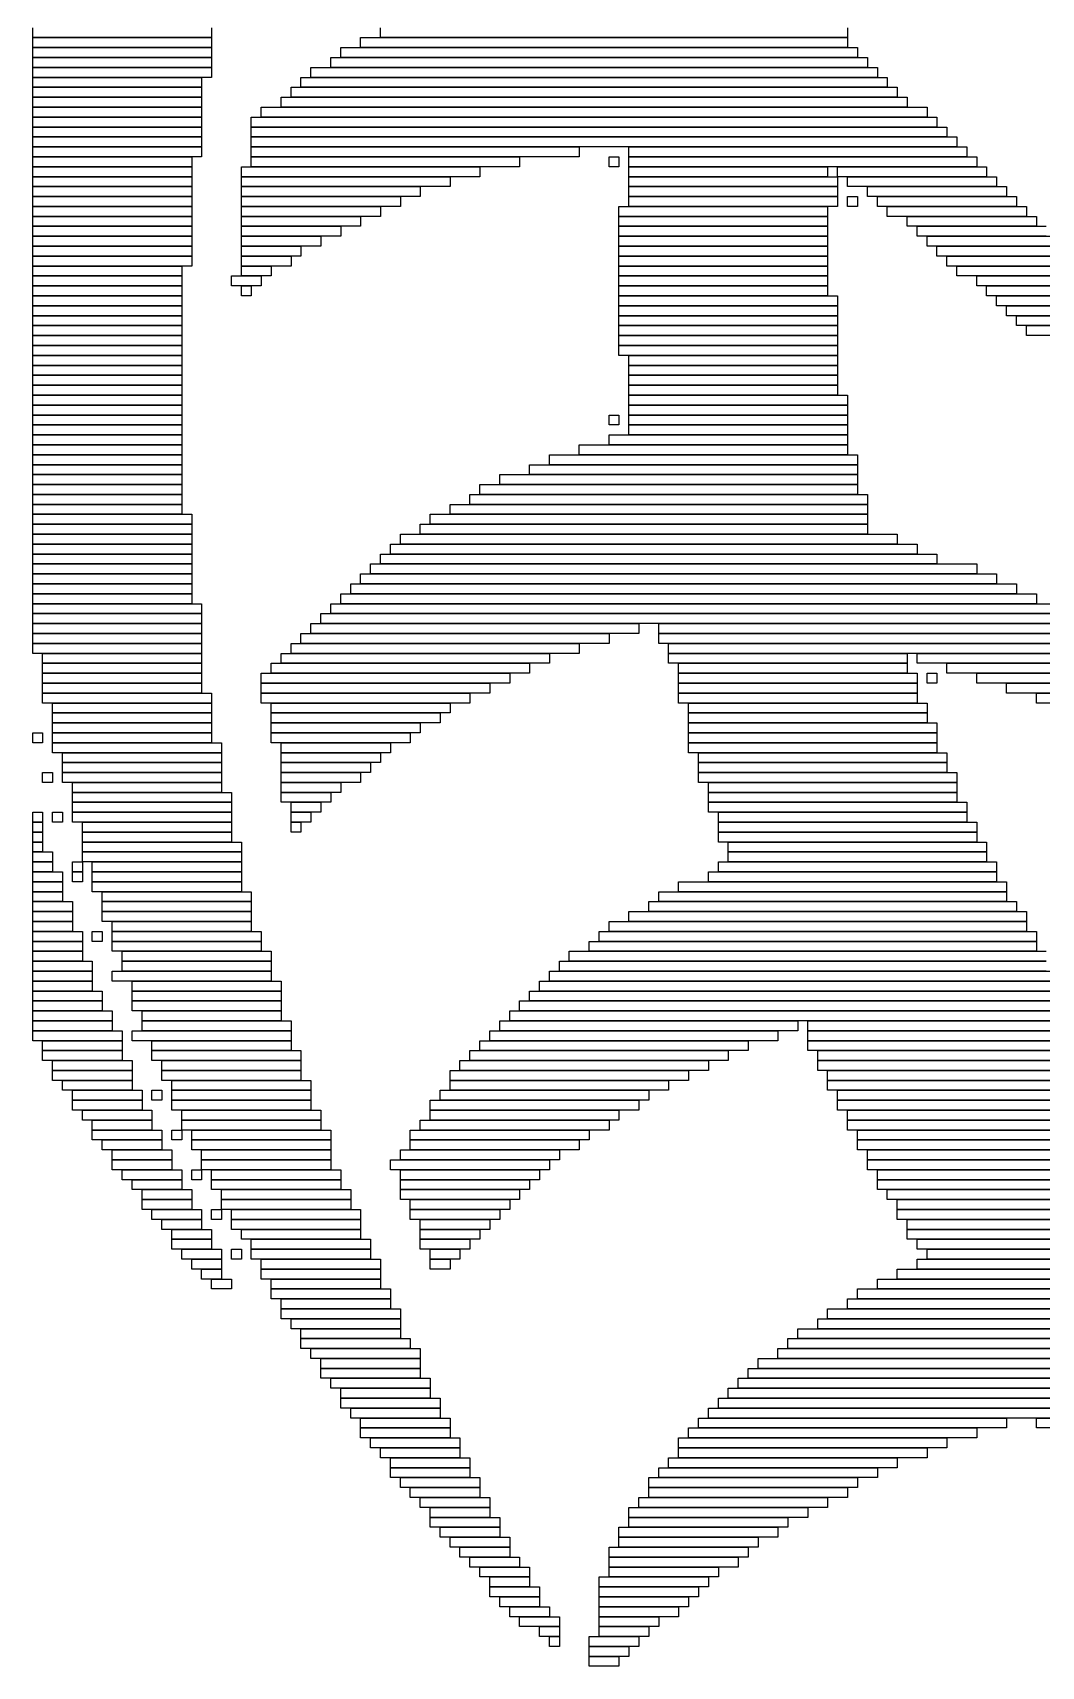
# Model space of a CAD drawing. Extents: x 326 to 677, y 277 to 748.
# Drawn here: x 326 to 427.5, y 281 to 445.5 of the extents above; entities that cross this region are included whole.
import ezdxf

# ---------------------------------------------------------------- set-up
doc = ezdxf.new("R2010")
doc.units = 0

msp = doc.modelspace()

# ---------------------------------------------------------------- linework, layer by layer
for p, q in [((326, 445), (326, 446)), ((344, 446), (344, 445)), ((361, 445), (361, 446)), ((408, 446), (408, 445)), ((344, 445), (326, 445)), ((326, 445), (344, 445)), ((326, 444), (326, 445)), ((344, 445), (344, 444)), ((359, 445), (408, 445)), ((359, 444), (359, 445)), ((408, 445), (361, 445)), ((408, 445), (408, 444)), ((344, 444), (326, 444)), ((326, 444), (344, 444)), ((326, 443), (326, 444)), ((344, 443), (326, 443)), ((326, 443), (344, 443)), ((326, 442), (326, 443)), ((344, 444), (344, 443)), ((344, 443), (344, 442)), ((356, 443), (410, 443)), ((356, 442), (356, 443)), ((357, 444), (409, 444)), ((357, 443), (357, 444)), ((409, 443), (357, 443)), ((408, 444), (359, 444)), ((409, 444), (409, 443)), ((410, 443), (410, 442)), ((344, 442), (326, 442)), ((326, 442), (344, 442)), ((326, 441), (326, 442)), ((344, 441), (326, 441)), ((326, 441), (343, 441)), ((326, 440), (326, 441)), ((343, 441), (343, 440)), ((344, 442), (344, 441)), ((353, 441), (412, 441)), ((353, 440), (353, 441)), ((354, 442), (411, 442)), ((354, 441), (354, 442)), ((411, 441), (354, 441)), ((410, 442), (356, 442)), ((411, 442), (411, 441)), ((412, 441), (412, 440)), ((343, 440), (326, 440)), ((326, 440), (343, 440)), ((326, 439), (326, 440)), ((343, 440), (343, 439)), ((352, 440), (413, 440)), ((352, 439), (352, 440)), ((412, 440), (353, 440)), ((413, 440), (413, 439)), ((343, 439), (326, 439)), ((326, 439), (343, 439)), ((326, 438), (326, 439)), ((343, 438), (326, 438)), ((326, 438), (343, 438)), ((326, 437), (326, 438)), ((343, 439), (343, 438)), ((343, 438), (343, 437)), ((349, 438), (416, 438)), ((349, 437), (349, 438)), ((351, 439), (414, 439)), ((351, 438), (351, 439)), ((414, 438), (351, 438)), ((413, 439), (352, 439)), ((414, 439), (414, 438)), ((416, 438), (416, 437)), ((343, 437), (326, 437)), ((326, 437), (343, 437)), ((326, 436), (326, 437)), ((343, 436), (326, 436)), ((326, 436), (343, 436)), ((326, 435), (326, 436)), ((343, 437), (343, 436)), ((343, 436), (343, 435)), ((348, 437), (417, 437)), ((348, 436), (348, 437)), ((417, 436), (348, 436)), ((348, 436), (418, 436)), ((348, 435), (348, 436)), ((416, 437), (349, 437)), ((417, 437), (417, 436)), ((418, 436), (418, 435)), ((343, 435), (326, 435)), ((326, 435), (343, 435)), ((326, 434), (326, 435)), ((343, 435), (343, 434)), ((418, 435), (348, 435)), ((348, 435), (419, 435)), ((348, 434), (348, 435)), ((419, 435), (419, 434)), ((343, 434), (326, 434)), ((326, 434), (343, 434)), ((326, 433), (326, 434)), ((343, 433), (326, 433)), ((326, 433), (342, 433)), ((326, 432), (326, 433)), ((342, 433), (342, 432)), ((343, 434), (343, 433)), ((419, 434), (348, 434)), ((348, 434), (381, 434)), ((348, 433), (348, 434)), ((381, 433), (348, 433)), ((348, 433), (375, 433)), ((348, 432), (348, 433)), ((375, 433), (375, 432)), ((381, 434), (381, 433)), ((384, 433), (385, 433)), ((384, 432), (384, 433)), ((385, 433), (385, 432)), ((386, 434), (420, 434)), ((386, 433), (386, 434)), ((420, 433), (386, 433)), ((386, 433), (421, 433)), ((386, 432), (386, 433)), ((420, 434), (420, 433)), ((421, 433), (421, 432)), ((342, 432), (326, 432)), ((326, 432), (342, 432)), ((326, 431), (326, 432)), ((342, 431), (326, 431)), ((326, 431), (342, 431)), ((326, 430), (326, 431)), ((342, 432), (342, 431)), ((342, 431), (342, 430)), ((347, 432), (371, 432)), ((347, 431), (347, 432)), ((371, 431), (347, 431)), ((347, 431), (368, 431)), ((347, 430), (347, 431)), ((375, 432), (348, 432)), ((368, 431), (368, 430)), ((371, 432), (371, 431)), ((385, 432), (384, 432)), ((421, 432), (386, 432)), ((386, 432), (406, 432)), ((386, 431), (386, 432)), ((406, 431), (386, 431)), ((386, 431), (407, 431)), ((386, 430), (386, 431)), ((406, 432), (406, 431)), ((407, 432), (422, 432)), ((407, 431), (407, 432)), ((422, 431), (407, 431)), ((407, 431), (407, 430)), ((408, 431), (423, 431)), ((408, 430), (408, 431)), ((422, 432), (422, 431)), ((423, 431), (423, 430)), ((342, 430), (326, 430)), ((326, 430), (342, 430)), ((326, 429), (326, 430)), ((342, 430), (342, 429)), ((368, 430), (347, 430)), ((347, 430), (365, 430)), ((347, 429), (347, 430)), ((365, 430), (365, 429)), ((407, 430), (386, 430)), ((386, 430), (407, 430)), ((386, 429), (386, 430)), ((407, 430), (407, 429)), ((423, 430), (408, 430)), ((410, 430), (424, 430)), ((410, 429), (410, 430)), ((424, 430), (424, 429)), ((342, 429), (326, 429)), ((326, 429), (342, 429)), ((326, 428), (326, 429)), ((342, 428), (326, 428)), ((326, 428), (342, 428)), ((326, 427), (326, 428)), ((342, 429), (342, 428)), ((342, 428), (342, 427)), ((365, 429), (347, 429)), ((347, 429), (363, 429)), ((347, 428), (347, 429)), ((363, 428), (347, 428)), ((347, 428), (361, 428)), ((347, 427), (347, 428)), ((361, 428), (361, 427)), ((363, 429), (363, 428)), ((385, 428), (406, 428)), ((385, 427), (385, 428)), ((407, 429), (386, 429)), ((386, 429), (407, 429)), ((386, 428), (386, 429)), ((407, 428), (386, 428)), ((406, 428), (406, 427)), ((407, 429), (407, 428)), ((408, 429), (409, 429)), ((408, 428), (408, 429)), ((409, 428), (408, 428)), ((409, 429), (409, 428)), ((424, 429), (410, 429)), ((411, 429), (425, 429)), ((411, 428), (411, 429)), ((425, 428), (411, 428)), ((412, 428), (426, 428)), ((412, 427), (412, 428)), ((425, 429), (425, 428)), ((426, 428), (426, 427)), ((342, 427), (326, 427)), ((326, 427), (342, 427)), ((326, 426), (326, 427)), ((342, 427), (342, 426)), ((361, 427), (347, 427)), ((347, 427), (359, 427)), ((347, 426), (347, 427)), ((359, 427), (359, 426)), ((406, 427), (385, 427)), ((385, 427), (406, 427)), ((385, 426), (385, 427)), ((406, 427), (406, 426)), ((426, 427), (412, 427)), ((414, 427), (427, 427)), ((414, 426), (414, 427)), ((427, 427), (427, 426)), ((342, 426), (326, 426)), ((326, 426), (342, 426)), ((326, 425), (326, 426)), ((342, 425), (326, 425)), ((326, 425), (342, 425)), ((326, 424), (326, 425)), ((342, 426), (342, 425)), ((342, 425), (342, 424)), ((359, 426), (347, 426)), ((347, 426), (357, 426)), ((347, 425), (347, 426)), ((357, 425), (347, 425)), ((347, 425), (355, 425)), ((347, 424), (347, 425)), ((355, 425), (355, 424)), ((357, 426), (357, 425)), ((406, 426), (385, 426)), ((385, 426), (406, 426)), ((385, 425), (385, 426)), ((406, 425), (385, 425)), ((385, 425), (406, 425)), ((385, 424), (385, 425)), ((406, 426), (406, 425)), ((406, 425), (406, 424)), ((427, 426), (414, 426)), ((415, 426), (428, 426)), ((415, 425), (415, 426)), ((428, 425), (415, 425)), ((416, 425), (429, 425)), ((416, 424), (416, 425)), ((342, 424), (326, 424)), ((326, 424), (342, 424)), ((326, 423), (326, 424)), ((342, 423), (326, 423)), ((326, 423), (342, 423)), ((326, 422), (326, 423)), ((342, 424), (342, 423)), ((342, 423), (342, 422)), ((355, 424), (347, 424)), ((347, 424), (353, 424)), ((347, 423), (347, 424)), ((353, 423), (347, 423)), ((347, 423), (352, 423)), ((347, 422), (347, 423)), ((352, 423), (352, 422)), ((353, 424), (353, 423)), ((406, 424), (385, 424)), ((385, 424), (406, 424)), ((385, 423), (385, 424)), ((406, 423), (385, 423)), ((385, 423), (406, 423)), ((385, 422), (385, 423)), ((406, 424), (406, 423)), ((406, 423), (406, 422)), ((429, 424), (416, 424)), ((417, 424), (431, 424)), ((417, 423), (417, 424)), ((431, 423), (417, 423)), ((418, 423), (432, 423)), ((418, 422), (418, 423)), ((342, 422), (326, 422)), ((326, 422), (341, 422)), ((326, 421), (326, 422)), ((341, 422), (341, 421)), ((352, 422), (347, 422)), ((347, 422), (350, 422)), ((347, 421), (347, 422)), ((350, 422), (350, 421)), ((406, 422), (385, 422)), ((385, 422), (406, 422)), ((385, 421), (385, 422)), ((406, 422), (406, 421)), ((432, 422), (418, 422)), ((419, 422), (433, 422)), ((419, 421), (419, 422)), ((341, 421), (326, 421)), ((326, 421), (341, 421)), ((326, 420), (326, 421)), ((341, 420), (326, 420)), ((326, 420), (341, 420)), ((326, 419), (326, 420)), ((341, 421), (341, 420)), ((341, 420), (341, 419)), ((346, 421), (349, 421)), ((346, 420), (346, 421)), ((349, 420), (346, 420)), ((350, 421), (347, 421)), ((347, 420), (348, 420)), ((347, 419), (347, 420)), ((348, 420), (348, 419)), ((349, 421), (349, 420)), ((406, 421), (385, 421)), ((385, 421), (406, 421)), ((385, 420), (385, 421)), ((406, 420), (385, 420)), ((385, 420), (406, 420)), ((385, 419), (385, 420)), ((406, 421), (406, 420)), ((406, 420), (406, 419)), ((433, 421), (419, 421)), ((421, 421), (434, 421)), ((421, 420), (421, 421)), ((434, 420), (421, 420)), ((422, 420), (435, 420)), ((422, 419), (422, 420)), ((341, 419), (326, 419)), ((326, 419), (341, 419)), ((326, 418), (326, 419)), ((341, 418), (326, 418)), ((326, 418), (341, 418)), ((326, 417), (326, 418)), ((341, 419), (341, 418)), ((341, 418), (341, 417)), ((348, 419), (347, 419)), ((406, 419), (385, 419)), ((385, 419), (407, 419)), ((385, 418), (385, 419)), ((407, 418), (385, 418)), ((385, 418), (407, 418)), ((385, 417), (385, 418)), ((407, 419), (407, 418)), ((407, 418), (407, 417)), ((435, 419), (422, 419)), ((423, 419), (436, 419)), ((423, 418), (423, 419)), ((436, 418), (423, 418)), ((424, 418), (437, 418)), ((424, 417), (424, 418)), ((341, 417), (326, 417)), ((326, 417), (341, 417)), ((326, 416), (326, 417)), ((341, 417), (341, 416)), ((407, 417), (385, 417)), ((385, 417), (407, 417)), ((385, 416), (385, 417)), ((407, 417), (407, 416)), ((437, 417), (424, 417)), ((425, 417), (438, 417)), ((425, 416), (425, 417)), ((341, 416), (326, 416)), ((326, 416), (341, 416)), ((326, 415), (326, 416)), ((341, 415), (326, 415)), ((326, 415), (341, 415)), ((326, 414), (326, 415)), ((341, 416), (341, 415)), ((341, 415), (341, 414)), ((407, 416), (385, 416)), ((385, 416), (407, 416)), ((385, 415), (385, 416)), ((407, 415), (385, 415)), ((385, 415), (407, 415)), ((385, 414), (385, 415)), ((407, 416), (407, 415)), ((407, 415), (407, 414)), ((438, 416), (425, 416)), ((426, 416), (439, 416)), ((426, 415), (426, 416)), ((439, 415), (426, 415)), ((341, 414), (326, 414)), ((326, 414), (341, 414)), ((326, 413), (326, 414)), ((341, 413), (326, 413)), ((326, 413), (341, 413)), ((326, 412), (326, 413)), ((341, 414), (341, 413)), ((341, 413), (341, 412)), ((407, 414), (385, 414)), ((385, 414), (407, 414)), ((385, 413), (385, 414)), ((407, 413), (385, 413)), ((386, 413), (407, 413)), ((386, 412), (386, 413)), ((407, 414), (407, 413)), ((407, 413), (407, 412)), ((341, 412), (326, 412)), ((326, 412), (341, 412)), ((326, 411), (326, 412)), ((341, 412), (341, 411)), ((407, 412), (386, 412)), ((386, 412), (407, 412)), ((386, 411), (386, 412)), ((407, 412), (407, 411)), ((341, 411), (326, 411)), ((326, 411), (341, 411)), ((326, 410), (326, 411)), ((341, 410), (326, 410)), ((326, 410), (341, 410)), ((326, 409), (326, 410)), ((341, 411), (341, 410)), ((341, 410), (341, 409)), ((407, 411), (386, 411)), ((386, 411), (407, 411)), ((386, 410), (386, 411)), ((407, 410), (386, 410)), ((386, 410), (407, 410)), ((386, 409), (386, 410)), ((407, 411), (407, 410)), ((407, 410), (407, 409)), ((341, 409), (326, 409)), ((326, 409), (341, 409)), ((326, 408), (326, 409)), ((341, 408), (326, 408)), ((326, 408), (341, 408)), ((326, 407), (326, 408)), ((341, 409), (341, 408)), ((341, 408), (341, 407)), ((407, 409), (386, 409)), ((386, 409), (408, 409)), ((386, 408), (386, 409)), ((408, 408), (386, 408)), ((386, 408), (408, 408)), ((386, 407), (386, 408)), ((408, 409), (408, 408)), ((408, 408), (408, 407)), ((341, 407), (326, 407)), ((326, 407), (341, 407)), ((326, 406), (326, 407)), ((341, 407), (341, 406)), ((384, 407), (385, 407)), ((384, 406), (384, 407)), ((385, 407), (385, 406)), ((408, 407), (386, 407)), ((386, 407), (408, 407)), ((386, 406), (386, 407)), ((408, 407), (408, 406)), ((341, 406), (326, 406)), ((326, 406), (341, 406)), ((326, 405), (326, 406)), ((341, 405), (326, 405)), ((326, 405), (341, 405)), ((326, 404), (326, 405)), ((341, 406), (341, 405)), ((341, 405), (341, 404)), ((385, 406), (384, 406)), ((384, 405), (408, 405)), ((384, 404), (384, 405)), ((408, 406), (386, 406)), ((386, 406), (408, 406)), ((386, 405), (386, 406)), ((408, 405), (386, 405)), ((408, 406), (408, 405)), ((408, 405), (408, 404)), ((341, 404), (326, 404)), ((326, 404), (341, 404)), ((326, 403), (326, 404)), ((341, 404), (341, 403)), ((381, 404), (408, 404)), ((381, 403), (381, 404)), ((408, 404), (384, 404)), ((408, 404), (408, 403)), ((341, 403), (326, 403)), ((326, 403), (341, 403)), ((326, 402), (326, 403)), ((341, 402), (326, 402)), ((326, 402), (341, 402)), ((326, 401), (326, 402)), ((341, 403), (341, 402)), ((341, 402), (341, 401)), ((376, 402), (409, 402)), ((376, 401), (376, 402)), ((378, 403), (409, 403)), ((378, 402), (378, 403)), ((409, 402), (378, 402)), ((408, 403), (381, 403)), ((409, 403), (409, 402)), ((409, 402), (409, 401)), ((341, 401), (326, 401)), ((326, 401), (341, 401)), ((326, 400), (326, 401)), ((341, 400), (326, 400)), ((326, 400), (341, 400)), ((326, 399), (326, 400)), ((341, 401), (341, 400)), ((341, 400), (341, 399)), ((371, 400), (409, 400)), ((371, 399), (371, 400)), ((373, 401), (409, 401)), ((373, 400), (373, 401)), ((409, 400), (373, 400)), ((409, 401), (376, 401)), ((409, 401), (409, 400)), ((409, 400), (409, 399)), ((341, 399), (326, 399)), ((326, 399), (341, 399)), ((326, 398), (326, 399)), ((341, 399), (341, 398)), ((370, 399), (410, 399)), ((370, 398), (370, 399)), ((409, 399), (371, 399)), ((410, 399), (410, 398)), ((341, 398), (326, 398)), ((326, 398), (341, 398)), ((326, 397), (326, 398)), ((341, 397), (326, 397)), ((326, 397), (342, 397)), ((326, 396), (326, 397)), ((341, 398), (341, 397)), ((342, 397), (342, 396)), ((366, 397), (410, 397)), ((366, 396), (366, 397)), ((368, 398), (410, 398)), ((368, 397), (368, 398)), ((410, 397), (368, 397)), ((410, 398), (370, 398)), ((410, 398), (410, 397)), ((410, 397), (410, 396)), ((342, 396), (326, 396)), ((326, 396), (342, 396)), ((326, 395), (326, 396)), ((342, 395), (326, 395)), ((326, 395), (342, 395)), ((326, 394), (326, 395)), ((342, 396), (342, 395)), ((342, 395), (342, 394)), ((363, 395), (413, 395)), ((363, 394), (363, 395)), ((365, 396), (410, 396)), ((365, 395), (365, 396)), ((410, 395), (365, 395)), ((410, 396), (366, 396)), ((410, 396), (410, 395)), ((413, 395), (413, 394)), ((342, 394), (326, 394)), ((326, 394), (342, 394)), ((326, 393), (326, 394)), ((342, 394), (342, 393)), ((362, 394), (415, 394)), ((362, 393), (362, 394)), ((413, 394), (363, 394)), ((415, 394), (415, 393)), ((342, 393), (326, 393)), ((326, 393), (342, 393)), ((326, 392), (326, 393)), ((342, 392), (326, 392)), ((326, 392), (342, 392)), ((326, 391), (326, 392)), ((342, 393), (342, 392)), ((342, 392), (342, 391)), ((360, 392), (421, 392)), ((360, 391), (360, 392)), ((361, 393), (417, 393)), ((361, 392), (361, 393)), ((417, 392), (361, 392)), ((415, 393), (362, 393)), ((417, 393), (417, 392)), ((421, 392), (421, 391)), ((342, 391), (326, 391)), ((326, 391), (342, 391)), ((326, 390), (326, 391)), ((342, 390), (326, 390)), ((326, 390), (342, 390)), ((326, 389), (326, 390)), ((342, 391), (342, 390)), ((342, 390), (342, 389)), ((358, 390), (425, 390)), ((358, 389), (358, 390)), ((359, 391), (423, 391)), ((359, 390), (359, 391)), ((423, 390), (359, 390)), ((421, 391), (360, 391)), ((423, 391), (423, 390)), ((425, 390), (425, 389)), ((342, 389), (326, 389)), ((326, 389), (342, 389)), ((326, 388), (326, 389)), ((342, 389), (342, 388)), ((357, 389), (427, 389)), ((357, 388), (357, 389)), ((425, 389), (358, 389)), ((427, 389), (427, 388)), ((342, 388), (326, 388)), ((326, 388), (343, 388)), ((326, 387), (326, 388)), ((343, 387), (326, 387)), ((326, 387), (343, 387)), ((326, 386), (326, 387)), ((343, 388), (343, 387)), ((343, 387), (343, 386)), ((355, 387), (433, 387)), ((355, 386), (355, 387)), ((356, 388), (430, 388)), ((356, 387), (356, 388)), ((430, 387), (356, 387)), ((427, 388), (357, 388)), ((343, 386), (326, 386)), ((326, 386), (343, 386)), ((326, 385), (326, 386)), ((343, 385), (326, 385)), ((326, 385), (343, 385)), ((326, 384), (326, 385)), ((343, 386), (343, 385)), ((343, 385), (343, 384)), ((353, 385), (384, 385)), ((353, 384), (353, 385)), ((354, 386), (387, 386)), ((354, 385), (354, 386)), ((387, 385), (354, 385)), ((433, 386), (355, 386)), ((384, 385), (384, 384)), ((387, 386), (387, 385)), ((389, 386), (435, 386)), ((389, 385), (389, 386)), ((435, 385), (389, 385)), ((389, 385), (437, 385)), ((389, 384), (389, 385)), ((343, 384), (326, 384)), ((326, 384), (343, 384)), ((326, 383), (326, 384)), ((343, 384), (343, 383)), ((352, 384), (381, 384)), ((352, 383), (352, 384)), ((384, 384), (353, 384)), ((381, 384), (381, 383)), ((437, 384), (389, 384)), ((390, 384), (439, 384)), ((390, 383), (390, 384)), ((343, 383), (326, 383)), ((327, 383), (343, 383)), ((327, 382), (327, 383)), ((343, 382), (327, 382)), ((327, 382), (343, 382)), ((327, 381), (327, 382)), ((343, 383), (343, 382)), ((343, 382), (343, 381)), ((350, 382), (376, 382)), ((350, 381), (350, 382)), ((351, 383), (378, 383)), ((351, 382), (351, 383)), ((378, 382), (351, 382)), ((381, 383), (352, 383)), ((376, 382), (376, 381)), ((378, 383), (378, 382)), ((439, 383), (390, 383)), ((390, 383), (414, 383)), ((390, 382), (390, 383)), ((414, 382), (390, 382)), ((391, 382), (414, 382)), ((391, 381), (391, 382)), ((414, 383), (414, 382)), ((414, 382), (414, 381)), ((415, 383), (441, 383)), ((415, 382), (415, 383)), ((441, 382), (415, 382)), ((418, 382), (443, 382)), ((418, 381), (418, 382)), ((343, 381), (327, 381)), ((327, 381), (343, 381)), ((327, 380), (327, 381)), ((343, 380), (327, 380)), ((327, 380), (343, 380)), ((327, 379), (327, 380)), ((343, 381), (343, 380)), ((343, 380), (343, 379)), ((349, 381), (374, 381)), ((349, 380), (349, 381)), ((374, 380), (349, 380)), ((349, 380), (372, 380)), ((349, 379), (349, 380)), ((376, 381), (350, 381)), ((372, 380), (372, 379)), ((374, 381), (374, 380)), ((414, 381), (391, 381)), ((391, 381), (415, 381)), ((391, 380), (391, 381)), ((415, 380), (391, 380)), ((391, 380), (415, 380)), ((391, 379), (391, 380)), ((415, 381), (415, 380)), ((415, 380), (415, 379)), ((416, 381), (417, 381)), ((416, 380), (416, 381)), ((417, 380), (416, 380)), ((417, 381), (417, 380)), ((443, 381), (418, 381)), ((421, 381), (445, 381)), ((421, 380), (421, 381)), ((445, 380), (421, 380)), ((424, 380), (447, 380)), ((424, 379), (424, 380)), ((343, 379), (327, 379)), ((327, 379), (344, 379)), ((327, 378), (327, 379)), ((344, 379), (344, 378)), ((372, 379), (349, 379)), ((349, 379), (370, 379)), ((349, 378), (349, 379)), ((370, 379), (370, 378)), ((415, 379), (391, 379)), ((391, 379), (415, 379)), ((391, 378), (391, 379)), ((415, 379), (415, 378)), ((447, 379), (424, 379)), ((427, 379), (449, 379)), ((427, 378), (427, 379)), ((344, 378), (327, 378)), ((328, 378), (344, 378)), ((328, 377), (328, 378)), ((344, 377), (328, 377)), ((328, 377), (344, 377)), ((328, 376), (328, 377)), ((344, 378), (344, 377)), ((344, 377), (344, 376)), ((370, 378), (349, 378)), ((350, 378), (368, 378)), ((350, 377), (350, 378)), ((368, 377), (350, 377)), ((350, 377), (367, 377)), ((350, 376), (350, 377)), ((367, 377), (367, 376)), ((368, 378), (368, 377)), ((415, 378), (391, 378)), ((392, 378), (416, 378)), ((392, 377), (392, 378)), ((416, 377), (392, 377)), ((392, 377), (416, 377)), ((392, 376), (392, 377)), ((416, 378), (416, 377)), ((416, 377), (416, 376)), ((449, 378), (427, 378)), ((344, 376), (328, 376)), ((328, 376), (344, 376)), ((328, 375), (328, 376)), ((344, 376), (344, 375)), ((367, 376), (350, 376)), ((350, 376), (365, 376)), ((350, 375), (350, 376)), ((365, 376), (365, 375)), ((416, 376), (392, 376)), ((392, 376), (417, 376)), ((392, 375), (392, 376)), ((417, 376), (417, 375)), ((326, 375), (327, 375)), ((326, 374), (326, 375)), ((327, 374), (326, 374)), ((327, 375), (327, 374)), ((344, 375), (328, 375)), ((328, 375), (344, 375)), ((328, 374), (328, 375)), ((344, 374), (328, 374)), ((328, 374), (345, 374)), ((328, 373), (328, 374)), ((344, 375), (344, 374)), ((345, 374), (345, 373)), ((365, 375), (350, 375)), ((350, 375), (364, 375)), ((350, 374), (350, 375)), ((364, 374), (350, 374)), ((351, 374), (362, 374)), ((351, 373), (351, 374)), ((362, 374), (362, 373)), ((364, 375), (364, 374)), ((417, 375), (392, 375)), ((392, 375), (417, 375)), ((392, 374), (392, 375)), ((417, 374), (392, 374)), ((392, 374), (417, 374)), ((392, 373), (392, 374)), ((417, 375), (417, 374)), ((417, 374), (417, 373)), ((345, 373), (328, 373)), ((329, 373), (345, 373)), ((329, 372), (329, 373)), ((345, 372), (329, 372)), ((329, 372), (345, 372)), ((329, 371), (329, 372)), ((345, 373), (345, 372)), ((345, 372), (345, 371)), ((362, 373), (351, 373)), ((351, 373), (361, 373)), ((351, 372), (351, 373)), ((361, 372), (351, 372)), ((351, 372), (360, 372)), ((351, 371), (351, 372)), ((360, 372), (360, 371)), ((361, 373), (361, 372)), ((417, 373), (392, 373)), ((393, 373), (418, 373)), ((393, 372), (393, 373)), ((418, 372), (393, 372)), ((393, 372), (418, 372)), ((393, 371), (393, 372)), ((418, 373), (418, 372)), ((418, 372), (418, 371)), ((327, 371), (328, 371)), ((327, 370), (327, 371)), ((328, 371), (328, 370)), ((345, 371), (329, 371)), ((329, 371), (345, 371)), ((329, 370), (329, 371)), ((345, 371), (345, 370)), ((360, 371), (351, 371)), ((351, 371), (359, 371)), ((351, 370), (351, 371)), ((359, 371), (359, 370)), ((418, 371), (393, 371)), ((393, 371), (419, 371)), ((393, 370), (393, 371)), ((419, 371), (419, 370)), ((328, 370), (327, 370)), ((345, 370), (329, 370)), ((330, 370), (345, 370)), ((330, 369), (330, 370)), ((345, 369), (330, 369)), ((330, 369), (346, 369)), ((330, 368), (330, 369)), ((345, 370), (345, 369)), ((346, 369), (346, 368)), ((359, 370), (351, 370)), ((351, 370), (357, 370)), ((351, 369), (351, 370)), ((357, 369), (351, 369)), ((351, 369), (356, 369)), ((351, 368), (351, 369)), ((356, 369), (356, 368)), ((357, 370), (357, 369)), ((419, 370), (393, 370)), ((394, 370), (419, 370)), ((394, 369), (394, 370)), ((419, 369), (394, 369)), ((394, 369), (419, 369)), ((394, 368), (394, 369)), ((419, 370), (419, 369)), ((419, 369), (419, 368)), ((326, 367), (327, 367)), ((326, 366), (326, 367)), ((327, 367), (327, 366)), ((328, 367), (329, 367)), ((328, 366), (328, 367)), ((329, 367), (329, 366)), ((346, 368), (330, 368)), ((330, 368), (346, 368)), ((330, 367), (330, 368)), ((346, 367), (330, 367)), ((330, 367), (346, 367)), ((330, 366), (330, 367)), ((346, 368), (346, 367)), ((346, 367), (346, 366)), ((356, 368), (351, 368)), ((352, 368), (355, 368)), ((352, 367), (352, 368)), ((355, 367), (352, 367)), ((352, 367), (354, 367)), ((352, 366), (352, 367)), ((354, 367), (354, 366)), ((355, 368), (355, 367)), ((419, 368), (394, 368)), ((394, 368), (420, 368)), ((394, 367), (394, 368)), ((420, 367), (394, 367)), ((395, 367), (420, 367)), ((395, 366), (395, 367)), ((420, 368), (420, 367)), ((420, 367), (420, 366)), ((327, 366), (326, 366)), ((326, 366), (327, 366)), ((326, 365), (326, 366)), ((327, 366), (327, 365)), ((329, 366), (328, 366)), ((346, 366), (330, 366)), ((331, 366), (346, 366)), ((331, 365), (331, 366)), ((346, 366), (346, 365)), ((354, 366), (352, 366)), ((352, 366), (353, 366)), ((352, 365), (352, 366)), ((353, 366), (353, 365)), ((420, 366), (395, 366)), ((395, 366), (421, 366)), ((395, 365), (395, 366)), ((421, 366), (421, 365)), ((327, 365), (326, 365)), ((326, 365), (327, 365)), ((326, 364), (326, 365)), ((327, 364), (326, 364)), ((326, 364), (327, 364)), ((326, 363), (326, 364)), ((327, 365), (327, 364)), ((327, 364), (327, 363)), ((346, 365), (331, 365)), ((331, 365), (346, 365)), ((331, 364), (331, 365)), ((346, 364), (331, 364)), ((331, 364), (347, 364)), ((331, 363), (331, 364)), ((346, 365), (346, 364)), ((347, 364), (347, 363)), ((353, 365), (352, 365)), ((421, 365), (395, 365)), ((395, 365), (421, 365)), ((395, 364), (395, 365)), ((421, 364), (395, 364)), ((396, 364), (422, 364)), ((396, 363), (396, 364)), ((421, 365), (421, 364)), ((422, 364), (422, 363)), ((327, 363), (326, 363)), ((326, 363), (328, 363)), ((326, 362), (326, 363)), ((328, 362), (326, 362)), ((326, 362), (328, 362)), ((326, 361), (326, 362)), ((328, 363), (328, 362)), ((328, 362), (328, 361)), ((330, 362), (331, 362)), ((330, 361), (330, 362)), ((347, 363), (331, 363)), ((331, 363), (347, 363)), ((331, 362), (331, 363)), ((347, 362), (331, 362)), ((331, 362), (331, 361)), ((332, 362), (347, 362)), ((332, 361), (332, 362)), ((347, 363), (347, 362)), ((347, 362), (347, 361)), ((395, 362), (423, 362)), ((395, 361), (395, 362)), ((422, 363), (396, 363)), ((396, 363), (422, 363)), ((396, 362), (396, 363)), ((422, 362), (396, 362)), ((422, 363), (422, 362)), ((423, 362), (423, 361)), ((328, 361), (326, 361)), ((326, 361), (329, 361)), ((326, 360), (326, 361)), ((329, 361), (329, 360)), ((331, 361), (330, 361)), ((330, 361), (331, 361)), ((330, 360), (330, 361)), ((331, 361), (331, 360)), ((347, 361), (332, 361)), ((332, 361), (347, 361)), ((332, 360), (332, 361)), ((347, 361), (347, 360)), ((394, 361), (423, 361)), ((394, 360), (394, 361)), ((423, 361), (395, 361)), ((423, 361), (423, 360)), ((329, 360), (326, 360)), ((326, 360), (329, 360)), ((326, 359), (326, 360)), ((329, 359), (326, 359)), ((326, 359), (329, 359)), ((326, 358), (326, 359)), ((329, 360), (329, 359)), ((329, 359), (329, 358)), ((331, 360), (330, 360)), ((347, 360), (332, 360)), ((332, 360), (347, 360)), ((332, 359), (332, 360)), ((347, 359), (332, 359)), ((333, 359), (348, 359)), ((333, 358), (333, 359)), ((347, 360), (347, 359)), ((348, 359), (348, 358)), ((389, 359), (424, 359)), ((389, 358), (389, 359)), ((391, 360), (424, 360)), ((391, 359), (391, 360)), ((424, 359), (391, 359)), ((423, 360), (394, 360)), ((424, 360), (424, 359)), ((424, 359), (424, 358)), ((329, 358), (326, 358)), ((326, 358), (330, 358)), ((326, 357), (326, 358)), ((330, 357), (326, 357)), ((326, 357), (330, 357)), ((326, 356), (326, 357)), ((330, 358), (330, 357)), ((330, 357), (330, 356)), ((348, 358), (333, 358)), ((333, 358), (348, 358)), ((333, 357), (333, 358)), ((348, 357), (333, 357)), ((333, 357), (348, 357)), ((333, 356), (333, 357)), ((348, 358), (348, 357)), ((348, 357), (348, 356)), ((386, 357), (426, 357)), ((386, 356), (386, 357)), ((388, 358), (425, 358)), ((388, 357), (388, 358)), ((425, 357), (388, 357)), ((424, 358), (389, 358)), ((425, 358), (425, 357)), ((426, 357), (426, 356)), ((330, 356), (326, 356)), ((326, 356), (330, 356)), ((326, 355), (326, 356)), ((330, 356), (330, 355)), ((348, 356), (333, 356)), ((334, 356), (348, 356)), ((334, 355), (334, 356)), ((348, 356), (348, 355)), ((384, 356), (426, 356)), ((384, 355), (384, 356)), ((426, 356), (386, 356)), ((426, 356), (426, 355)), ((330, 355), (326, 355)), ((326, 355), (331, 355)), ((326, 354), (326, 355)), ((331, 354), (326, 354)), ((326, 354), (331, 354)), ((326, 353), (326, 354)), ((331, 355), (331, 354)), ((331, 354), (331, 353)), ((332, 355), (333, 355)), ((332, 354), (332, 355)), ((333, 354), (332, 354)), ((333, 355), (333, 354)), ((348, 355), (334, 355)), ((334, 355), (349, 355)), ((334, 354), (334, 355)), ((349, 354), (334, 354)), ((334, 354), (349, 354)), ((334, 353), (334, 354)), ((349, 355), (349, 354)), ((349, 354), (349, 353)), ((382, 354), (427, 354)), ((382, 353), (382, 354)), ((383, 355), (427, 355)), ((383, 354), (383, 355)), ((427, 354), (383, 354)), ((426, 355), (384, 355)), ((427, 355), (427, 354)), ((427, 354), (427, 353)), ((331, 353), (326, 353)), ((326, 353), (331, 353)), ((326, 352), (326, 353)), ((331, 353), (331, 352)), ((349, 353), (334, 353)), ((335, 353), (350, 353)), ((335, 352), (335, 353)), ((350, 353), (350, 352)), ((380, 353), (428, 353)), ((380, 352), (380, 353)), ((427, 353), (382, 353)), ((331, 352), (326, 352)), ((326, 352), (332, 352)), ((326, 351), (326, 352)), ((332, 351), (326, 351)), ((326, 351), (332, 351)), ((326, 350), (326, 351)), ((332, 352), (332, 351)), ((332, 351), (332, 350)), ((334, 351), (350, 351)), ((334, 350), (334, 351)), ((350, 352), (335, 352)), ((335, 352), (350, 352)), ((335, 351), (335, 352)), ((350, 351), (335, 351)), ((350, 352), (350, 351)), ((350, 351), (350, 350)), ((378, 351), (429, 351)), ((378, 350), (378, 351)), ((379, 352), (428, 352)), ((379, 351), (379, 352)), ((428, 351), (379, 351)), ((428, 352), (380, 352)), ((332, 350), (326, 350)), ((326, 350), (332, 350)), ((326, 349), (326, 350)), ((332, 349), (326, 349)), ((326, 349), (333, 349)), ((326, 348), (326, 349)), ((332, 350), (332, 349)), ((333, 349), (333, 348)), ((350, 350), (334, 350)), ((336, 350), (351, 350)), ((336, 349), (336, 350)), ((351, 349), (336, 349)), ((336, 349), (351, 349)), ((336, 348), (336, 349)), ((351, 350), (351, 349)), ((351, 349), (351, 348)), ((376, 349), (430, 349)), ((376, 348), (376, 349)), ((377, 350), (429, 350)), ((377, 349), (377, 350)), ((429, 349), (377, 349)), ((429, 350), (378, 350)), ((333, 348), (326, 348)), ((326, 348), (333, 348)), ((326, 347), (326, 348)), ((333, 348), (333, 347)), ((351, 348), (336, 348)), ((336, 348), (351, 348)), ((336, 347), (336, 348)), ((351, 348), (351, 347)), ((375, 348), (431, 348)), ((375, 347), (375, 348)), ((430, 348), (376, 348)), ((333, 347), (326, 347)), ((326, 347), (334, 347)), ((326, 346), (326, 347)), ((334, 346), (326, 346)), ((326, 346), (334, 346)), ((326, 345), (326, 346)), ((334, 347), (334, 346)), ((334, 346), (334, 345)), ((351, 347), (336, 347)), ((337, 347), (351, 347)), ((337, 346), (337, 347)), ((351, 346), (337, 346)), ((337, 346), (352, 346)), ((337, 345), (337, 346)), ((351, 347), (351, 346)), ((352, 346), (352, 345)), ((373, 346), (403, 346)), ((373, 345), (373, 346)), ((374, 347), (444, 347)), ((374, 346), (374, 347)), ((444, 346), (374, 346)), ((431, 347), (375, 347)), ((403, 346), (403, 345)), ((404, 346), (457, 346)), ((404, 345), (404, 346)), ((334, 345), (326, 345)), ((326, 345), (335, 345)), ((326, 344), (326, 345)), ((335, 344), (326, 344)), ((327, 344), (335, 344)), ((327, 343), (327, 344)), ((335, 345), (335, 344)), ((335, 344), (335, 343)), ((336, 345), (352, 345)), ((336, 344), (336, 345)), ((352, 344), (336, 344)), ((352, 345), (337, 345)), ((338, 344), (352, 344)), ((338, 343), (338, 344)), ((352, 345), (352, 344)), ((352, 344), (352, 343)), ((371, 344), (398, 344)), ((371, 343), (371, 344)), ((372, 345), (401, 345)), ((372, 344), (372, 345)), ((401, 344), (372, 344)), ((403, 345), (373, 345)), ((398, 344), (398, 343)), ((401, 345), (401, 344)), ((457, 345), (404, 345)), ((404, 345), (463, 345)), ((404, 344), (404, 345)), ((463, 344), (404, 344)), ((404, 344), (467, 344)), ((404, 343), (404, 344)), ((335, 343), (327, 343)), ((327, 343), (335, 343)), ((327, 342), (327, 343)), ((335, 343), (335, 342)), ((352, 343), (338, 343)), ((338, 343), (353, 343)), ((338, 342), (338, 343)), ((353, 343), (353, 342)), ((370, 343), (396, 343)), ((370, 342), (370, 343)), ((398, 343), (371, 343)), ((396, 343), (396, 342)), ((467, 343), (404, 343)), ((405, 343), (471, 343)), ((405, 342), (405, 343)), ((335, 342), (327, 342)), ((328, 342), (336, 342)), ((328, 341), (328, 342)), ((336, 341), (328, 341)), ((328, 341), (336, 341)), ((328, 340), (328, 341)), ((336, 342), (336, 341)), ((336, 341), (336, 340)), ((353, 342), (338, 342)), ((339, 342), (353, 342)), ((339, 341), (339, 342)), ((353, 341), (339, 341)), ((339, 341), (353, 341)), ((339, 340), (339, 341)), ((353, 342), (353, 341)), ((353, 341), (353, 340)), ((368, 341), (392, 341)), ((368, 340), (368, 341)), ((369, 342), (394, 342)), ((369, 341), (369, 342)), ((394, 341), (369, 341)), ((396, 342), (370, 342)), ((392, 341), (392, 340)), ((394, 342), (394, 341)), ((471, 342), (405, 342)), ((405, 342), (476, 342)), ((405, 341), (405, 342)), ((476, 341), (405, 341)), ((406, 341), (480, 341)), ((406, 340), (406, 341)), ((336, 340), (328, 340)), ((329, 340), (336, 340)), ((329, 339), (329, 340)), ((336, 339), (329, 339)), ((330, 339), (337, 339)), ((330, 338), (330, 339)), ((336, 340), (336, 339)), ((337, 339), (337, 338)), ((338, 339), (339, 339)), ((338, 338), (338, 339)), ((353, 340), (339, 340)), ((339, 339), (339, 338)), ((340, 340), (354, 340)), ((340, 339), (340, 340)), ((354, 339), (340, 339)), ((340, 339), (354, 339)), ((340, 338), (340, 339)), ((354, 340), (354, 339)), ((354, 339), (354, 338)), ((367, 339), (388, 339)), ((367, 338), (367, 339)), ((392, 340), (368, 340)), ((368, 340), (390, 340)), ((368, 339), (368, 340)), ((390, 339), (368, 339)), ((388, 339), (388, 338)), ((390, 340), (390, 339)), ((480, 340), (406, 340)), ((406, 340), (484, 340)), ((406, 339), (406, 340)), ((484, 339), (406, 339)), ((407, 339), (487, 339)), ((407, 338), (407, 339)), ((337, 338), (330, 338)), ((330, 338), (337, 338)), ((330, 337), (330, 338)), ((337, 338), (337, 337)), ((339, 338), (338, 338)), ((354, 338), (340, 338)), ((340, 338), (354, 338)), ((340, 337), (340, 338)), ((354, 338), (354, 337)), ((366, 338), (387, 338)), ((366, 337), (366, 338)), ((388, 338), (367, 338)), ((387, 338), (387, 337)), ((487, 338), (407, 338)), ((407, 338), (503, 338)), ((407, 337), (407, 338)), ((337, 337), (330, 337)), ((331, 337), (338, 337)), ((331, 336), (331, 337)), ((338, 336), (331, 336)), ((332, 336), (338, 336)), ((332, 335), (332, 336)), ((338, 337), (338, 336)), ((338, 336), (338, 335)), ((354, 337), (340, 337)), ((341, 337), (355, 337)), ((341, 336), (341, 337)), ((355, 336), (341, 336)), ((341, 336), (355, 336)), ((341, 335), (341, 336)), ((355, 337), (355, 336)), ((355, 336), (355, 335)), ((365, 336), (384, 336)), ((365, 335), (365, 336)), ((387, 337), (366, 337)), ((366, 337), (385, 337)), ((366, 336), (366, 337)), ((385, 336), (366, 336)), ((384, 336), (384, 335)), ((385, 337), (385, 336)), ((503, 337), (407, 337)), ((408, 337), (504, 337)), ((408, 336), (408, 337)), ((504, 336), (408, 336)), ((408, 336), (439, 336)), ((408, 335), (408, 336)), ((338, 335), (332, 335)), ((332, 335), (339, 335)), ((332, 334), (332, 335)), ((339, 334), (332, 334)), ((333, 334), (339, 334)), ((333, 333), (333, 334)), ((339, 335), (339, 334)), ((339, 334), (339, 333)), ((340, 335), (341, 335)), ((340, 334), (340, 335)), ((341, 334), (340, 334)), ((355, 335), (341, 335)), ((341, 335), (341, 334)), ((342, 335), (356, 335)), ((342, 334), (342, 335)), ((356, 334), (342, 334)), ((342, 334), (356, 334)), ((342, 333), (342, 334)), ((356, 335), (356, 334)), ((356, 334), (356, 333)), ((364, 335), (382, 335)), ((364, 334), (364, 335)), ((382, 334), (364, 334)), ((364, 334), (381, 334)), ((364, 333), (364, 334)), ((384, 335), (365, 335)), ((381, 334), (381, 333)), ((382, 335), (382, 334)), ((439, 335), (408, 335)), ((409, 335), (440, 335)), ((409, 334), (409, 335)), ((440, 334), (409, 334)), ((409, 334), (441, 334)), ((409, 333), (409, 334)), ((339, 333), (333, 333)), ((334, 333), (340, 333)), ((334, 332), (334, 333)), ((340, 333), (340, 332)), ((356, 333), (342, 333)), ((343, 333), (356, 333)), ((343, 332), (343, 333)), ((356, 333), (356, 332)), ((363, 333), (379, 333)), ((363, 332), (363, 333)), ((381, 333), (364, 333)), ((379, 333), (379, 332)), ((441, 333), (409, 333)), ((410, 333), (441, 333)), ((410, 332), (410, 333)), ((340, 332), (334, 332)), ((334, 332), (340, 332)), ((334, 331), (334, 332)), ((340, 331), (334, 331)), ((335, 331), (341, 331)), ((335, 330), (335, 331)), ((340, 332), (340, 331)), ((341, 331), (341, 330)), ((342, 331), (343, 331)), ((342, 330), (342, 331)), ((356, 332), (343, 332)), ((343, 332), (356, 332)), ((343, 331), (343, 332)), ((356, 331), (343, 331)), ((343, 331), (343, 330)), ((344, 331), (357, 331)), ((344, 330), (344, 331)), ((356, 332), (356, 331)), ((357, 331), (357, 330)), ((362, 332), (378, 332)), ((362, 331), (362, 332)), ((378, 331), (362, 331)), ((379, 332), (363, 332)), ((363, 331), (377, 331)), ((363, 330), (363, 331)), ((377, 331), (377, 330)), ((378, 332), (378, 331)), ((441, 332), (410, 332)), ((410, 332), (442, 332)), ((410, 331), (410, 332)), ((442, 331), (410, 331)), ((411, 331), (443, 331)), ((411, 330), (411, 331)), ((341, 330), (335, 330)), ((336, 330), (341, 330)), ((336, 329), (336, 330)), ((341, 329), (336, 329)), ((337, 329), (342, 329)), ((337, 328), (337, 329)), ((341, 330), (341, 329)), ((343, 330), (342, 330)), ((342, 329), (342, 328)), ((357, 330), (344, 330)), ((344, 330), (357, 330)), ((344, 329), (344, 330)), ((357, 329), (344, 329)), ((345, 329), (358, 329)), ((345, 328), (345, 329)), ((357, 330), (357, 329)), ((358, 329), (358, 328)), ((377, 330), (363, 330)), ((363, 330), (376, 330)), ((363, 329), (363, 330)), ((376, 329), (363, 329)), ((363, 329), (375, 329)), ((363, 328), (363, 329)), ((375, 329), (375, 328)), ((376, 330), (376, 329)), ((443, 330), (411, 330)), ((411, 330), (444, 330)), ((411, 329), (411, 330)), ((444, 329), (411, 329)), ((412, 329), (444, 329)), ((412, 328), (412, 329)), ((342, 328), (337, 328)), ((337, 328), (342, 328)), ((337, 327), (337, 328)), ((342, 328), (342, 327)), ((358, 328), (345, 328)), ((345, 328), (358, 328)), ((345, 327), (345, 328)), ((358, 328), (358, 327)), ((375, 328), (363, 328)), ((364, 328), (374, 328)), ((364, 327), (364, 328)), ((374, 328), (374, 327)), ((444, 328), (412, 328)), ((413, 328), (445, 328)), ((413, 327), (413, 328)), ((342, 327), (337, 327)), ((338, 327), (343, 327)), ((338, 326), (338, 327)), ((343, 326), (338, 326)), ((339, 326), (343, 326)), ((339, 325), (339, 326)), ((343, 327), (343, 326)), ((343, 326), (343, 325)), ((344, 327), (345, 327)), ((344, 326), (344, 327)), ((345, 326), (344, 326)), ((358, 327), (345, 327)), ((345, 327), (345, 326)), ((346, 327), (359, 327)), ((346, 326), (346, 327)), ((359, 326), (346, 326)), ((346, 326), (359, 326)), ((346, 325), (346, 326)), ((359, 327), (359, 326)), ((359, 326), (359, 325)), ((374, 327), (364, 327)), ((364, 327), (373, 327)), ((364, 326), (364, 327)), ((373, 326), (364, 326)), ((365, 326), (372, 326)), ((365, 325), (365, 326)), ((372, 326), (372, 325)), ((373, 327), (373, 326)), ((445, 327), (413, 327)), ((413, 327), (446, 327)), ((413, 326), (413, 327)), ((446, 326), (413, 326)), ((414, 326), (447, 326)), ((414, 325), (414, 326)), ((343, 325), (339, 325)), ((340, 325), (344, 325)), ((340, 324), (340, 325)), ((344, 325), (344, 324)), ((359, 325), (346, 325)), ((347, 325), (359, 325)), ((347, 324), (347, 325)), ((359, 325), (359, 324)), ((372, 325), (365, 325)), ((365, 325), (371, 325)), ((365, 324), (365, 325)), ((371, 325), (371, 324)), ((447, 325), (414, 325)), ((414, 325), (448, 325)), ((414, 324), (414, 325)), ((344, 324), (340, 324)), ((340, 324), (344, 324)), ((340, 323), (340, 324)), ((344, 323), (340, 323)), ((341, 323), (345, 323)), ((341, 322), (341, 323)), ((344, 324), (344, 323)), ((345, 323), (345, 322)), ((346, 323), (347, 323)), ((346, 322), (346, 323)), ((359, 324), (347, 324)), ((347, 323), (347, 322)), ((348, 324), (360, 324)), ((348, 323), (348, 324)), ((360, 323), (348, 323)), ((348, 323), (360, 323)), ((348, 322), (348, 323)), ((360, 324), (360, 323)), ((360, 323), (360, 322)), ((371, 324), (365, 324)), ((365, 324), (370, 324)), ((365, 323), (365, 324)), ((370, 323), (365, 323)), ((366, 323), (369, 323)), ((366, 322), (366, 323)), ((369, 323), (369, 322)), ((370, 324), (370, 323)), ((448, 324), (414, 324)), ((415, 324), (449, 324)), ((415, 323), (415, 324)), ((449, 323), (415, 323)), ((416, 323), (450, 323)), ((416, 322), (416, 323)), ((345, 322), (341, 322)), ((342, 322), (345, 322)), ((342, 321), (342, 322)), ((345, 321), (342, 321)), ((343, 321), (345, 321)), ((343, 320), (343, 321)), ((345, 322), (345, 321)), ((345, 321), (345, 320)), ((347, 322), (346, 322)), ((360, 322), (348, 322)), ((349, 322), (361, 322)), ((349, 321), (349, 322)), ((361, 321), (349, 321)), ((349, 321), (361, 321)), ((349, 320), (349, 321)), ((361, 322), (361, 321)), ((361, 321), (361, 320)), ((369, 322), (366, 322)), ((366, 322), (368, 322)), ((366, 321), (366, 322)), ((368, 321), (366, 321)), ((368, 322), (368, 321)), ((413, 321), (451, 321)), ((413, 320), (413, 321)), ((415, 322), (450, 322)), ((415, 321), (415, 322)), ((450, 321), (415, 321)), ((450, 322), (416, 322)), ((345, 320), (343, 320)), ((344, 320), (346, 320)), ((344, 319), (344, 320)), ((346, 320), (346, 319)), ((361, 320), (349, 320)), ((350, 320), (361, 320)), ((350, 319), (350, 320)), ((361, 320), (361, 319)), ((411, 320), (452, 320)), ((411, 319), (411, 320)), ((451, 320), (413, 320)), ((346, 319), (344, 319)), ((361, 319), (350, 319)), ((350, 319), (362, 319)), ((350, 318), (350, 319)), ((362, 318), (350, 318)), ((351, 318), (362, 318)), ((351, 317), (351, 318)), ((362, 319), (362, 318)), ((362, 318), (362, 317)), ((408, 318), (454, 318)), ((408, 317), (408, 318)), ((409, 319), (453, 319)), ((409, 318), (409, 319)), ((453, 318), (409, 318)), ((452, 319), (411, 319)), ((362, 317), (351, 317)), ((351, 317), (363, 317)), ((351, 316), (351, 317)), ((363, 316), (351, 316)), ((352, 316), (363, 316)), ((352, 315), (352, 316)), ((363, 317), (363, 316)), ((363, 316), (363, 315)), ((405, 316), (456, 316)), ((405, 315), (405, 316)), ((406, 317), (455, 317)), ((406, 316), (406, 317)), ((455, 316), (406, 316)), ((454, 317), (408, 317)), ((363, 315), (352, 315)), ((353, 315), (363, 315)), ((353, 314), (353, 315)), ((363, 315), (363, 314)), ((403, 315), (457, 315)), ((403, 314), (403, 315)), ((456, 315), (405, 315)), ((363, 314), (353, 314)), ((353, 314), (364, 314)), ((353, 313), (353, 314)), ((364, 313), (353, 313)), ((354, 313), (365, 313)), ((354, 312), (354, 313)), ((364, 314), (364, 313)), ((365, 313), (365, 312)), ((401, 313), (459, 313)), ((401, 312), (401, 313)), ((402, 314), (458, 314)), ((402, 313), (402, 314)), ((458, 313), (402, 313)), ((457, 314), (403, 314)), ((365, 312), (354, 312)), ((355, 312), (365, 312)), ((355, 311), (355, 312)), ((365, 311), (355, 311)), ((355, 311), (365, 311)), ((355, 310), (355, 311)), ((365, 312), (365, 311)), ((365, 311), (365, 310)), ((398, 311), (461, 311)), ((398, 310), (398, 311)), ((399, 312), (460, 312)), ((399, 311), (399, 312)), ((460, 311), (399, 311)), ((459, 312), (401, 312)), ((365, 310), (355, 310)), ((356, 310), (366, 310)), ((356, 309), (356, 310)), ((366, 310), (366, 309)), ((397, 310), (462, 310)), ((397, 309), (397, 310)), ((461, 310), (398, 310)), ((366, 309), (356, 309)), ((357, 309), (366, 309)), ((357, 308), (357, 309)), ((366, 308), (357, 308)), ((357, 308), (367, 308)), ((357, 307), (357, 308)), ((366, 309), (366, 308)), ((367, 308), (367, 307)), ((395, 308), (542, 308)), ((395, 307), (395, 308)), ((396, 309), (540, 309)), ((396, 308), (396, 309)), ((540, 308), (396, 308)), ((462, 309), (397, 309)), ((367, 307), (357, 307)), ((358, 307), (367, 307)), ((358, 306), (358, 307)), ((367, 306), (358, 306)), ((359, 306), (368, 306)), ((359, 305), (359, 306)), ((367, 307), (367, 306)), ((368, 306), (368, 305)), ((393, 306), (424, 306)), ((393, 305), (393, 306)), ((394, 307), (543, 307)), ((394, 306), (394, 307)), ((543, 306), (394, 306)), ((542, 307), (395, 307)), ((424, 306), (424, 305)), ((427, 306), (545, 306)), ((427, 305), (427, 306)), ((368, 305), (359, 305)), ((359, 305), (368, 305)), ((359, 304), (359, 305)), ((368, 305), (368, 304)), ((392, 305), (421, 305)), ((392, 304), (392, 305)), ((424, 305), (393, 305)), ((421, 305), (421, 304)), ((545, 305), (427, 305)), ((368, 304), (359, 304)), ((360, 304), (369, 304)), ((360, 303), (360, 304)), ((369, 303), (360, 303)), ((361, 303), (369, 303)), ((361, 302), (361, 303)), ((369, 304), (369, 303)), ((369, 303), (369, 302)), ((391, 304), (418, 304)), ((391, 303), (391, 304)), ((418, 303), (391, 303)), ((391, 303), (416, 303)), ((391, 302), (391, 303)), ((421, 304), (392, 304)), ((416, 303), (416, 302)), ((418, 304), (418, 303)), ((369, 302), (361, 302)), ((362, 302), (370, 302)), ((362, 301), (362, 302)), ((370, 302), (370, 301)), ((390, 302), (413, 302)), ((390, 301), (390, 302)), ((416, 302), (391, 302)), ((413, 302), (413, 301)), ((370, 301), (362, 301)), ((362, 301), (370, 301)), ((362, 300), (362, 301)), ((370, 300), (362, 300)), ((363, 300), (371, 300)), ((363, 299), (363, 300)), ((370, 301), (370, 300)), ((371, 300), (371, 299)), ((388, 300), (409, 300)), ((388, 299), (388, 300)), ((389, 301), (411, 301)), ((389, 300), (389, 301)), ((411, 300), (389, 300)), ((413, 301), (390, 301)), ((409, 300), (409, 299)), ((411, 301), (411, 300)), ((371, 299), (363, 299)), ((364, 299), (371, 299)), ((364, 298), (364, 299)), ((371, 298), (364, 298)), ((365, 298), (372, 298)), ((365, 297), (365, 298)), ((371, 299), (371, 298)), ((372, 298), (372, 297)), ((387, 298), (406, 298)), ((387, 297), (387, 298)), ((409, 299), (388, 299)), ((388, 299), (408, 299)), ((388, 298), (388, 299)), ((408, 298), (388, 298)), ((406, 298), (406, 297)), ((408, 299), (408, 298)), ((372, 297), (365, 297)), ((366, 297), (372, 297)), ((366, 296), (366, 297)), ((372, 297), (372, 296)), ((386, 297), (404, 297)), ((386, 296), (386, 297)), ((406, 297), (387, 297)), ((404, 297), (404, 296)), ((372, 296), (366, 296)), ((366, 296), (373, 296)), ((366, 295), (366, 296)), ((373, 295), (366, 295)), ((367, 295), (373, 295)), ((367, 294), (367, 295)), ((373, 296), (373, 295)), ((373, 295), (373, 294)), ((385, 295), (401, 295)), ((385, 294), (385, 295)), ((404, 296), (386, 296)), ((386, 296), (402, 296)), ((386, 295), (386, 296)), ((402, 295), (386, 295)), ((401, 295), (401, 294)), ((402, 296), (402, 295)), ((373, 294), (367, 294)), ((368, 294), (374, 294)), ((368, 293), (368, 294)), ((374, 293), (368, 293)), ((369, 293), (374, 293)), ((369, 292), (369, 293)), ((374, 294), (374, 293)), ((374, 293), (374, 292)), ((384, 293), (398, 293)), ((384, 292), (384, 293)), ((401, 294), (385, 294)), ((385, 294), (399, 294)), ((385, 293), (385, 294)), ((399, 293), (385, 293)), ((398, 293), (398, 292)), ((399, 294), (399, 293)), ((374, 292), (369, 292)), ((370, 292), (375, 292)), ((370, 291), (370, 292)), ((375, 292), (375, 291)), ((398, 292), (384, 292)), ((384, 292), (397, 292)), ((384, 291), (384, 292)), ((397, 292), (397, 291)), ((375, 291), (370, 291)), ((371, 291), (376, 291)), ((371, 290), (371, 291)), ((376, 290), (371, 290)), ((372, 290), (376, 290)), ((372, 289), (372, 290)), ((376, 291), (376, 290)), ((376, 290), (376, 289)), ((383, 290), (394, 290)), ((383, 289), (383, 290)), ((397, 291), (384, 291)), ((384, 291), (395, 291)), ((384, 290), (384, 291)), ((395, 290), (384, 290)), ((394, 290), (394, 289)), ((395, 291), (395, 290)), ((376, 289), (372, 289)), ((372, 289), (377, 289)), ((372, 288), (372, 289)), ((377, 288), (372, 288)), ((373, 288), (377, 288)), ((373, 287), (373, 288)), ((377, 289), (377, 288)), ((377, 288), (377, 287)), ((394, 289), (383, 289)), ((383, 289), (393, 289)), ((383, 288), (383, 289)), ((393, 288), (383, 288)), ((383, 288), (392, 288)), ((383, 287), (383, 288)), ((392, 288), (392, 287)), ((393, 289), (393, 288)), ((377, 287), (373, 287)), ((374, 287), (378, 287)), ((374, 286), (374, 287)), ((378, 287), (378, 286)), ((392, 287), (383, 287)), ((383, 287), (391, 287)), ((383, 286), (383, 287)), ((391, 287), (391, 286)), ((378, 286), (374, 286)), ((375, 286), (379, 286)), ((375, 285), (375, 286)), ((379, 285), (375, 285)), ((377, 285), (379, 285)), ((377, 284), (377, 285)), ((379, 286), (379, 285)), ((379, 285), (379, 284)), ((391, 286), (383, 286)), ((383, 286), (389, 286)), ((383, 285), (383, 286)), ((389, 285), (383, 285)), ((383, 285), (388, 285)), ((383, 284), (383, 285)), ((388, 285), (388, 284)), ((389, 286), (389, 285)), ((379, 284), (377, 284)), ((378, 284), (379, 284)), ((378, 283), (378, 284)), ((379, 283), (378, 283)), ((379, 284), (379, 283)), ((382, 284), (387, 284)), ((382, 283), (382, 284)), ((387, 283), (382, 283)), ((382, 283), (386, 283)), ((382, 282), (382, 283)), ((388, 284), (383, 284)), ((386, 283), (386, 282)), ((387, 284), (387, 283)), ((386, 282), (382, 282)), ((382, 282), (385, 282)), ((382, 281), (382, 282)), ((385, 282), (385, 281)), ((385, 281), (382, 281))]:
    msp.add_line(p, q)

doc.saveas('drawing.dxf')
